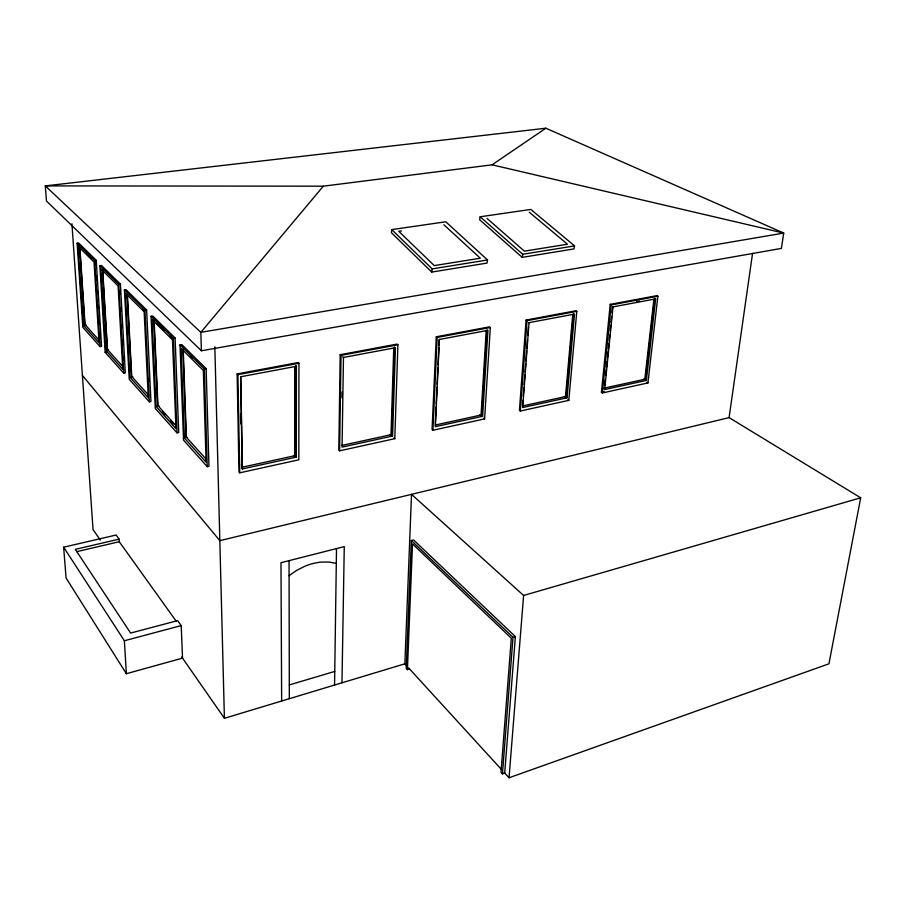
<?xml version="1.0" encoding="UTF-8"?>
<svg xmlns="http://www.w3.org/2000/svg" width="906" height="906" viewBox="0 0 906 906"><rect width="100%" height="100%" fill="white"/><g stroke="black" fill="none" stroke-linecap="round" stroke-linejoin="round"><path stroke-width="1.36" d="M296.341 457.122L295.56 455.548L295.583 365.605L296.387 366.296L296.341 457.122L242.253 468.968L241.449 464.552M298.946 363.249L298.821 459.806L239.728 472.819L238.991 472.026L237.146 373.929L298.142 362.547L298.946 363.249L237.904 374.642L237.146 373.929M334.563 685.038L336.511 548.583M340.192 354.71L338.799 450.078L339.603 450.826L394.801 438.674L397.915 344.756L397.043 344.11L340.192 354.71L341.018 355.39L397.915 344.756M339.603 450.826L341.018 355.39M342.004 397.655L342.094 392.015M343.465 357.462L342.072 447.1L392.581 436.035L395.435 347.711L343.453 357.474L342.638 356.783M341.97 682.807L344.269 546.612L280.985 562.705L281.653 701.018M393.748 348.04L390.996 434.699L389.795 434.506M392.581 436.035L391.766 434.529L394.574 347.055M406.737 665.899L404.846 663.826L411.517 494.348L523.611 595.468L509.036 777.778L828.933 663.815L860.7 497.802L729.081 417.621L219.841 540.655L82.401 375.435M407.417 669.613L412.502 543.894L511.301 638.232L501.007 772.274L502.434 773.849L504.699 773.045L515.378 636.612L413.566 539.953L411.347 540.52L406.239 668.322L407.417 669.613L409.546 668.968M436.273 336.794L432.071 429.569L432.932 430.271L484.608 418.889L490.316 327.508L489.387 326.885L436.273 336.794L437.168 337.428L490.316 327.508M432.932 430.271L437.168 337.428M435.322 423.623L436.103 406.805M436.228 403.997L437.009 387.168M437.134 384.37L437.915 367.542M438.051 364.744L438.821 347.915M438.957 345.118L439.217 339.501L487.926 330.35L482.626 416.307L435.333 426.669L439.376 339.467M486.205 330.69L481.052 415.027L479.874 414.846M482.626 416.307L481.777 414.869L487.009 329.739M526.092 320.045L519.432 410.361L520.338 411.03L568.809 400.35L576.794 311.347L575.82 310.769L526.092 320.045L527.032 320.645L576.794 311.347M520.338 411.03L527.032 320.645M529.025 322.638L522.683 407.53L567.043 397.813L566.159 396.432L522.524 405.956L522.943 400.316M523.26 396.081L523.895 387.621M524.11 384.79L524.846 374.914M525.05 372.094L525.684 363.623M525.899 360.803L526.635 350.928M526.839 348.108L527.473 339.637M527.79 335.401L528.425 326.941M502.434 773.849L513 637.337L411.347 540.52M572.751 314.45L565.48 396.579L564.336 396.409M573.509 313.521L566.035 397.915L567.043 397.813L574.483 314.11L528.742 322.706M601.414 392.332L610.214 304.359L656.884 295.65L657.892 296.205L647.926 382.932L602.365 392.966L601.414 392.332L604.177 391.732M602.365 392.966L611.21 304.926L610.214 304.359M604.71 385.265L605.276 379.671M605.706 375.48L606.261 369.886M606.544 367.089L607.111 361.494M607.541 357.304L608.096 351.709M608.379 348.912L608.945 343.317M609.228 340.52L609.795 334.926M610.214 330.735L610.78 325.141M611.063 322.343L611.629 316.749M612.048 312.559L612.615 306.964L655.661 298.878L646.34 380.441L604.653 389.569L603.77 388.21M604.653 389.569L613.011 306.885M653.905 299.218L644.812 379.24L643.679 379.082M646.34 380.441L645.446 379.104L654.653 298.323L655.661 298.878M391.766 229.614L391.392 232.717L431.743 272.072L487.032 263.08L487.53 259.965L445.752 221.777L391.766 229.614L432.185 268.901L487.53 259.965M431.743 272.072L432.185 268.901M729.081 417.621L752.558 253.374M480.157 216.783L479.682 219.807L522.207 257.361L573.951 248.935L574.563 245.9L530.814 209.433L480.157 216.783L522.751 254.269L574.563 245.9M522.207 257.361L522.751 254.269M435.571 424.518L435.254 425.027L481.777 414.869M342.468 444.846L342.072 445.39L391.766 434.529M323.306 186.183L45.3 185.9L200.838 332.343L783.724 233.08L492.094 164.824L323.306 186.183L200.838 332.343L201.392 350.769L781.391 248.403L783.724 233.08L545.854 128.222L45.3 185.9L46.455 200.996L201.392 350.769M242.853 466.59L242.355 467.168L240.769 376.749M289.071 575.672L296.511 570.474L304.575 566.375A53.307 39.626 -42 0 1 321.211 562.094L329.105 562.048L336.296 563.419M184.405 438.04L181.121 348.402L203.352 370.441L206.081 462.219L184.405 438.04L186.058 436.896L182.91 349.501M492.094 164.824L545.854 128.222M153.782 319.342L152.095 319.625L172.468 339.829L175.968 428.629L156.047 406.398L157.655 405.31L153.839 320.758M129.92 377.247L125.413 293.159L144.156 311.755L148.29 397.734L129.92 377.247L131.461 376.205L148.641 395.288M105.764 350.282L100.793 268.754L118.097 285.911L122.752 369.24L105.764 350.282L107.259 349.297L102.457 269.92M513 637.337L515.378 636.612M181.698 656.941L224.416 718.299L404.846 663.826M289.297 684.936L334.756 671.425M523.611 595.468L860.7 497.802M119.116 539.149L116.149 535.027L63.635 547.19L66.081 578.017L126.364 673.713L182.525 658.118L181.211 625.593L177.644 620.621L130.611 633.067L75.3 549.353L119.116 539.149L119.264 541.709L176.104 621.052M63.635 547.19L124.371 640.757L181.211 625.593M76.863 551.641L119.264 541.709M241.494 467.36L295.56 455.548M604.427 388.062L645.446 379.104M207.225 466.658L208.958 466.284L206.138 368.583L181.755 344.563L180.011 344.858L183.533 440.123L207.225 466.658L204.348 368.901L180.011 344.858M177.055 432.864L178.731 432.524L175.096 337.995L152.74 315.979L151.053 316.251L155.288 408.481L177.055 432.864L173.363 338.289L151.053 316.251M149.32 401.8L150.94 401.483L146.625 309.943L126.059 289.694L124.428 289.943L129.241 379.308L149.32 401.8L144.949 310.214L124.428 289.943M611.21 304.926L657.892 296.205M636.771 301.675L639.523 301.154M296.387 366.296L240.622 376.771L242.253 468.968M204.348 368.901L206.138 368.583M123.737 373.136L125.3 372.853L120.419 284.133L101.438 265.447L99.864 265.673L105.164 352.332L123.737 373.136L118.799 284.382L99.864 265.673M105.164 352.332L106.704 352.072M100.056 346.613L101.585 346.352L96.229 260.305L78.652 243.001L77.123 243.204L82.831 327.315L100.056 346.613L94.654 260.532L77.123 243.204M173.363 338.289L175.096 337.995M144.949 310.214L146.625 309.943M118.799 284.382L120.419 284.133M401.517 230.917L398.787 231.313L434.257 265.605L480.305 258.21L443.849 224.733M94.654 260.532L96.229 260.305M78.007 246.16L94.031 262.049L99.116 342.876L83.352 325.288L78.007 246.16L79.535 245.956M86.036 324.756L85.039 324.608L79.83 246.942M108.539 349.739L107.508 349.58L102.684 269.546M132.82 376.681L131.744 376.511L127.44 295.39M159.071 405.831L157.95 405.65L154.122 320.475M187.565 437.451L186.398 437.258L183.227 349.274M293.521 455.525L294.733 455.729L294.733 366.624M646.952 382.321L647.926 382.932M567.869 399.705L568.809 400.35M483.713 418.21L484.608 418.889M529.297 212.242L567.484 244.224L524.381 251.143L487.032 218.414M393.963 437.949L394.801 438.674M86.636 253.669L91.495 258.482M142.695 309.15L144.609 311.052M157.089 323.408L164.02 330.26M169.943 336.137L172.91 339.07M190.09 356.069L192.049 358.006M408.64 667.96L501.46 769.488M504.302 772.603L509.036 777.778M99.445 340.611L84.802 324.337L83.352 325.288L84.904 325.752L79.637 247.349M107.259 349.297L123.091 366.896M157.655 405.31L176.364 426.114M186.058 436.896L206.523 459.625M162.253 411.913L164.971 414.937M170.419 420.996L173.137 424.031M100.306 540.021L93.046 529.602L71.936 223.771M79.32 252.808L79.502 255.605M80.17 265.413L80.453 269.614M81.11 279.433L81.393 283.635M81.959 292.038L82.242 296.239M82.91 306.047L83.193 310.26M83.85 320.067L84.043 322.864M95.594 261.823L95.776 264.631M96.478 275.877L96.738 280.09M97.44 291.324L97.61 294.133M98.312 305.367L98.494 308.176M99.196 319.422L99.456 323.635M100.068 333.465L100.328 337.678M124.371 640.757L126.364 673.713M101.948 273.827L102.118 276.624M102.797 287.802L102.967 290.588M103.737 303.17L103.986 307.361M104.666 318.538L104.836 321.336M105.515 332.513L105.764 336.704M106.444 347.881L106.614 350.667M120.022 291.268L120.181 294.065M120.951 308.051L121.11 310.849M121.88 324.846L122.038 327.644M122.729 340.237L122.967 344.427M123.658 357.021L123.816 359.818M127.112 294.325L131.551 377.711M126.353 295.277L126.512 298.063M129.116 346.919L129.264 349.705M130.011 363.668L130.158 366.454M149.003 378.515L149.139 381.301M152.095 319.625L156.047 406.398M214.835 346.839L224.416 718.299M237.904 374.642L239.728 472.819M240.543 413.974L240.713 423.804M289.048 560.655L289.331 698.696"/></g></svg>
